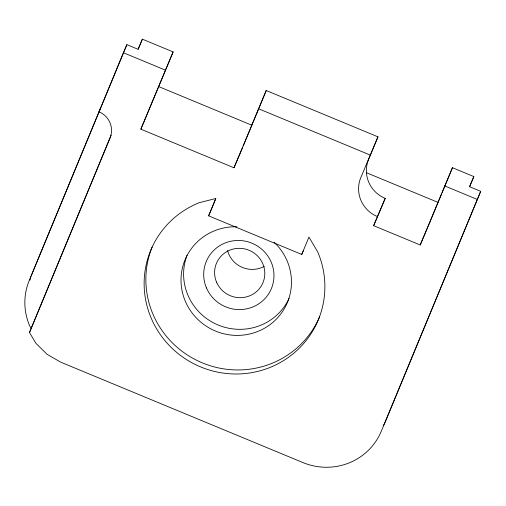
<?xml version="1.0" encoding="UTF-8"?>
<svg xmlns="http://www.w3.org/2000/svg" width="506" height="506" viewBox="0 0 506 506"><rect width="100%" height="100%" fill="white"/><g stroke="black" fill="none" stroke-linecap="round" stroke-linejoin="round"><path stroke-width="0.76" d="M29.993 280.109L30.967 276.421M123.426 52.738L29.24 280.463A60.473 59.019 23.2 0 0 29.639 325.807L31.201 328.432L29.468 332.48L35.894 343.308L47.109 354.345L60.802 362.195L302.879 462.554A60.473 59.019 23.2 0 0 381.315 431.182L480.7 191.331L469.505 186.689L473.844 176.581L452.44 167.714L420.195 244.98L373.643 225.682L385.199 198.403A30.24 29.512 23.2 0 1 368.551 159.554L377.957 136.835L266.226 90.517L233.981 167.783L140.87 129.182L173.122 51.916L142.382 39.171L138.043 49.278L126.892 44.654L123.426 52.738L165.323 70.106M31.271 275.694L126.892 44.654M138.157 49.379L142.382 39.171M29.468 332.48L110.074 137.714A20.158 19.671 23.2 0 0 98.974 111.813L100.707 107.772M31.201 328.432L111.2 135.127M173.122 51.916L140.87 129.182M208.636 215.841L215.822 198.478L199.187 202.723A90.713 88.531 23.2 0 0 151.313 318.407A90.713 88.531 23.2 0 0 269.818 367.533A90.713 88.531 23.2 0 0 317.692 251.855L308.932 237.074L301.747 254.442L208.636 215.841L215.758 198.776M241.779 149.593L242.684 147.404M243.285 145.949L258.376 109.479M258.983 108.018L266.226 90.517M377.957 136.835L360.759 177.745A30.24 29.512 23.2 0 0 377.406 216.593M385.199 198.403L373.643 225.682M427.994 226.796L441.574 193.969M442.181 192.514L452.44 167.714M469.619 186.79L473.844 176.581M480.7 191.331L384.781 423.098L383.244 425.736M233.981 167.783L241.476 150.295M301.747 254.442L303.48 250.4M420.195 244.98L427.69 227.491M258.433 108.708L370.158 155.026M444.647 185.904L477.234 199.415M158.27 86.418L251.722 125.159M366.35 172.679L437.899 202.337M319.735 316.535A90.713 88.531 23.2 0 1 202.381 362.891A90.713 88.531 23.2 0 1 152.148 247.061M274.119 242.235A55.439 54.098 23.2 0 1 264.6 328.179A55.439 54.098 23.2 0 1 182.913 294.315A55.439 54.098 23.2 0 1 236.903 226.802M289.097 298.401A55.439 54.098 23.2 0 1 217.776 324.858A55.439 54.098 23.2 0 1 187.049 255.245M264.246 266.384A25.199 24.592 23.2 0 1 227.536 250.546M206.48 287.965A35.275 34.427 23.2 0 0 266.902 296.307A35.275 34.427 23.2 0 0 243.114 240.805A35.275 34.427 23.2 0 0 206.48 287.965M216.593 282.247A25.199 24.592 23.2 0 0 259.749 288.205A25.199 24.592 23.2 0 0 242.76 248.56A25.199 24.592 23.2 0 0 216.593 282.247"/></g></svg>
